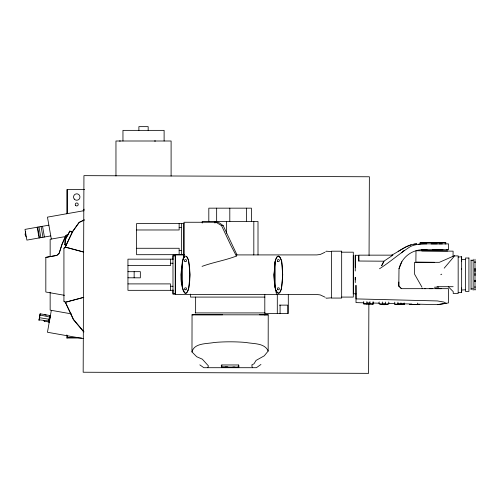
<?xml version="1.0" encoding="UTF-8"?>
<svg xmlns="http://www.w3.org/2000/svg" width="500" height="500" viewBox="0 0 500 500"><rect width="100%" height="100%" fill="white"/><g stroke="black" fill="none" stroke-linecap="round" stroke-linejoin="round"><path stroke-width="0.75" d="M171.1 176.044L171.106 141L115.962 141L115.962 176.044M356.019 293.875L353.3 293.669M458.169 292.362L461.644 292.631L461.656 268.569M475 289.769L475 289.344M475 286.844L475 286.45M475 280.725L475 281.631L475 281.031M475 274.931L475 275.681M475 274.713L475 273.219M475 271.875L475 270.494M475 270.356L475 268.369M475 262.262L475 261.588M475 287.331L475 287.875M355.275 279.85L355.281 277.25L355.262 282.594M355.269 270.981L355.262 255.244L358.738 255.344L358.75 261.025L383.931 261.194L392.9 255.15L358.731 255.15L358.75 261.025L358.738 255.344M461.656 269.456L461.644 256.769L458.169 257.038M465.475 289.806L461.644 290.038L461.65 287.981M368.875 303.919L368.6 373.35L83.169 372.231L83.938 175.65L369.369 176.769L369.062 255.556M382.431 302C380.531 305.194 387.2 305.306 385.419 302.038M353.3 255.719L353.3 293.869M252.5 367.706L251.788 365.906L252.144 365.462L251.881 364.837L253.988 363.806L256.075 360.406L264.244 355.844L268.163 351.056L268.231 314.831L192.05 314.794L191.975 351.944L196.681 356.725L202.312 359.169L208.431 365.906L207.725 367.706M461.65 261.419L461.644 259.363L465.475 259.594M363.731 301.531L363.706 304L366.887 304.037L366.919 301.569M366.894 303.931L369.9 303.831L369.925 301.606M366.894 303.969L373.062 304.113L373.119 301.644M388.606 302.069C391.506 305.613 376.3 305.538 379.244 301.962M394.756 302.144L394.731 304.363L397.919 304.4L397.944 302.181M404.131 302.913L404.119 304.231L401.106 304.337L404.094 304.475L397.919 304.331L400.931 304.194L400.944 302.875M416.419 304.519C394.4 304.144 433.113 304.8 414.712 304.356M453.05 256.281L453.106 251.169L416.006 250.738L415.875 262.113L434.419 262.331M238.85 367.094L238.881 365.581L238.425 364.963L221.85 364.963L221.262 365.594L221.494 367.081L238.85 367.094L237.669 367.094M373.062 304.113L373.038 302.55M398.85 282.05L398.8 286.062L399 268.756L401.881 261.681M66.381 245.2L64.981 244.825L65.225 239.788L69.887 231.069L72.231 232.081L78.981 222.5L84.4 219.906M64.981 244.825L65.188 239.631L69.887 231.069M221.7 367.088L221.85 364.963M183.975 254.913C181.681 267.013 178.031 282.312 185.113 293.175C186.875 293.675 187.381 291.375 188.062 290.294C190.319 282.675 190.037 274.519 189.525 266.663L188.281 259.681L186.806 256.788A1.481 1.481 0 0 0 184.363 256.788L183.106 259.106M275.675 289.806C283.825 305.163 283.469 260.863 281.012 259.594C280.644 258.05 278.931 254.819 277.125 256.788C273.531 262.006 275.188 268.831 273.969 274.7C273.925 281.413 275.138 287.969 276.556 294.488M44.431 321.188L49.25 322.081L49.119 319.262L50.35 315.631L49.763 315.6L48.762 320.931L48.625 322.062L49.244 322.094L50.388 315.606L40.156 313.8L39.025 320.219L40.156 313.8M184.363 256.788A12.369 12.369 0 0 0 182.362 261.644L181.206 274.7L182.362 287.762A12.369 12.369 0 0 0 184.363 292.613A1.481 1.481 0 0 0 186.806 292.613A12.369 12.369 0 0 0 188.806 287.762L189.963 274.7L188.806 261.644A12.369 12.369 0 0 0 186.806 256.788M275.125 261.644L273.969 274.7L275.125 287.762A12.369 12.369 0 0 0 277.125 292.613A1.481 1.481 0 0 0 279.569 292.613A12.369 12.369 0 0 0 281.562 287.762L282.725 274.7L281.562 261.644A12.369 12.369 0 0 0 279.569 256.788A1.481 1.481 0 0 0 277.125 256.788A12.369 12.369 0 0 0 275.125 261.644L275.125 287.762M51.325 310.338L47.456 332.262L83.375 338.6M191.975 351.944C194.225 342.781 206.912 343.988 214.169 342.494A37.475 7.15 0 0 1 246.05 342.488C253.306 343.956 264.788 342.831 268.163 351.056M25.706 231.681L25.081 234.438L26.062 236.906M399 268.688L400.306 264.688A24.719 24.719 0 0 1 422.569 249.713L448.531 249.719L448.531 243.888L431.087 243.888M49.85 316.931L50.388 315.606M45.825 257.387L56.887 255.406L59.181 253.238L62.181 243.856L65.888 235.662L68.331 234.256L65.875 235.562L61.988 244.425L59.094 253.363L56.806 255.387L45.825 257.387L45.825 292.019L64.494 295.306M83.969 331.863L73.587 319.513L65.388 302.269L63.925 301.175L63.925 248.238L65.394 247.113L72.231 232.081L70.156 231.388M83.369 251.962L65.138 247.075L73.025 230.987L79.306 222.331L84.162 220.019M444.194 268.181L454.581 255.9L458.169 255.9L458.169 293.5L453.225 293.5L453.225 291.644L448.275 286.7M66.981 338.025L67.4 337.606L78.631 337.606M325.85 251.556L326.244 251.2L331.531 251.556M401.488 252.806L404.281 250.306M63.925 248.238L65.394 247.113L83.688 252.05M379.5 268.762C390.306 261.856 399.875 253.263 410.613 246.431C419.081 242.681 428.444 244.15 437.4 243.888M260.95 364.462L256.381 367.706L203.837 367.706L199.838 364.869M324.956 252.262L320.238 254.481L316.812 254.913L236.231 254.913L236.412 256.05C225.275 260.387 213.3 262.225 202.056 266.375M441.725 274.156L440.781 274.7M391.688 255.15C399.781 251.15 407.144 244.206 416.625 243.9M398.188 251.394L406.3 246.706L411.081 244.812M454.581 255.606L439.369 262.331L414.569 262.331L414.569 274.156L421.981 287.194M83.375 297.444L65.362 302.275L63.925 301.175M83.775 297.369L65.362 302.275L73.35 319.613L83.75 331.925M84.138 210.669L47.456 217.138L51.319 239.062M48.875 225.175L25 229.387L26.888 240.106L50.763 235.894M65.844 236.5L50.15 239.269L50.15 256.4M418.606 244.288L420.112 244.037M437.456 304.65L446.219 303.294L443.731 302.038L437.394 300.938L356.019 298.906L355.969 285.287L356.019 302.619L363.775 302.806M413.837 244.181L416.85 243.9M331.531 297.844L326.244 298.2L325.844 297.844M264.438 314.913L268.231 314.831M421.812 250.956L447.619 250.956M191.962 314.875L194.425 314.794M421.506 249.769L427.069 249.719M127.969 271.7L140.338 271.65L140.338 277.838L127.969 277.787M233.319 367.587L232.75 367.587L234.894 367.587M119.425 141L120.375 141M398.8 286.038L401.431 288.669L448.531 288.669L448.531 302.931L437.469 304.65L418.069 304.169M259.556 314.775L265.056 314.781M225.269 367.088L227.512 367.088M234.981 367.094L232.825 367.094M154.462 141L155.588 141M84.625 189.606L66.85 189.606L66.85 213.819M183.975 223.494L136.6 223.544L136.6 254.706L183.975 254.662M216.012 222.256L221.544 225.625L223.194 225.625L237 254.913M179.144 227.625L181.619 227.625M136.6 229.975L179.144 229.975L179.144 223.544M420.387 242.656L444.45 242.65M419.938 242.656L421.925 242.656M422.9 242.656L445.938 242.65L444.825 242.656M419.894 243.888L426.856 243.888M438.85 243.888L442.388 243.888M445.006 243.888L445.944 243.888M136.6 248.275L179.144 248.275L179.144 254.706M432.319 249.719L442.925 249.719M179.144 250.625L181.619 250.625M341.669 252.181L353.3 252.181L353.3 297.081L341.669 297.081M184.531 254.913L175.444 254.913L175.444 294.488L316.812 294.488L320.238 294.919L324.956 297.137M175.444 255.156L172.963 255.156L172.963 259.544M175.469 255.9L172.987 255.9L172.987 293.5L175.469 293.5M172.987 259.163L127.944 259.163L127.944 290.331L172.987 290.331M471.062 260.475L473.15 260.475M170.512 263.244L172.987 263.244M127.969 265.594L170.512 265.594L170.512 259.163M127.969 283.9L170.512 283.9L170.512 290.331M170.512 286.25L172.987 286.25M436.994 286.7L453.144 286.7M434.425 287.194L438.744 287.194M424.481 288.669L425.756 288.669M429.263 288.669L432.275 288.669M435.75 288.669L441.138 288.669M471.062 288.906L473.15 288.906M175.444 294.244L172.963 294.244L172.963 289.906M264.919 297.087L190.525 297.087L190.525 294.119M279.469 305.125L287.725 305.125L287.725 313.538M195.144 312.919L265.15 312.919M81.475 338.025L66.85 338.025L66.85 334.9M225.294 367.581L227.506 367.581L226.856 367.581M446.419 249.719L447.65 249.725M422.044 288.669L422.394 288.669M222.656 314.775L195.106 314.775M221.494 367.081L228.062 367.094M363.706 303.762L366.894 303.8M369.9 303.831L373.006 304.031M379.219 303.944L382.406 303.981M385.394 304.012L388.581 304.05M394.731 304.125L397.919 304.163M400.931 304.194L404.119 304.231M366.875 302.887L369.981 302.962M373.081 303.044L379.288 303.2M382.388 303.275L385.494 303.35M388.594 303.431L394.806 303.587M397.9 303.663L411.863 304.012M39.1 319.819L48.762 320.931M39.475 317.7L49.119 319.262M71.35 313.869L50.15 310.131L50.15 292.225M39.956 314.981L49.513 317.006M64.869 244.713L66.263 245.087M44.844 314.812L46.325 315.212M43.344 320.631L44.725 321.225M223.194 225.625L218.438 222.256L183.975 222.256L183.975 257.387M398.875 286L401.406 288.669M236.412 256.05L230.931 245.562L221.544 225.625M42.538 226.294L44.431 237.013M41.075 226.55L42.969 237.269M38.988 226.919L40.875 237.638M37.65 227.156L39.538 237.875M37.181 227.237L39.069 237.956M417.594 303.075L417.775 304.4M238.425 364.963L238.644 367.088M355.262 255.244L355.275 267.35M461.644 256.769L461.65 259.169M461.644 292.631L461.637 290.231M475 269.231L475 268.988M475 262.094L475 262.581M475 280.163L475 280.931M475 290.038L475 259.231M473.15 259.231L473.15 290.144M471.062 259.906L471.062 289.538M288.3 294.488L288.3 313.538L264.806 313.538L264.806 294.488M280.081 305.125L280.081 313.538M277.3 294.488L277.3 313.538M258.006 254.981L258.006 221.519L202.213 221.519L202.213 223.075M253.819 221.519L253.819 254.981M251.406 221.519L251.406 208.162L208.812 208.162L208.812 221.519M246.619 208.162L246.619 221.519M229.806 208.162L229.806 221.519M226.469 221.519L226.469 233.188M216.656 208.162L216.656 221.519M214.963 221.519L214.963 223.075M195.637 297.087L195.637 312.919M183.85 223.494L183.85 254.662M182.362 261.644L182.362 287.762M181.619 223.494L181.619 254.706M175.219 255.9L175.219 293.5M164.112 141L164.112 130.363L122.956 130.363L122.956 141M148.169 130.363L148.169 126.65L138.887 126.65L138.887 130.363M134.15 271.65L134.15 277.838M67.4 189.606L67.4 213.631M67.4 336.062L67.4 337.606M84.2 209.175A9.906 9.906 0 0 1 83.125 210.787M65.731 239.581A3.713 3.713 0 0 1 67.925 235.025M382.794 263.444L381.625 265.806L383.931 261.194L382.794 263.444M238.519 367.575L221.625 367.587L238.519 367.575M341.669 251.194L331.531 251.194L331.531 298.062L341.669 298.062L341.669 251.194M468.925 258.012L465.475 258.012L465.475 291.388L468.925 291.388L468.925 258.012M74.269 199.081A3.219 3.219 0 0 0 79.763 198.144A3.219 3.219 0 0 0 76.206 193.856A3.219 3.219 0 0 0 74.269 199.081M75.6 205.394A1.481 1.481 0 0 0 78.138 204.963A1.481 1.481 0 0 0 76.494 202.987A1.481 1.481 0 0 0 75.6 205.394M277.825 289.7A1.037 1.037 0 0 0 279.387 288.8A1.037 1.037 0 0 0 277.825 287.9A1.037 1.037 0 0 0 277.825 289.7M277.55 261.269A1.037 1.037 0 0 0 279.325 260.956A1.037 1.037 0 0 0 278.163 259.575A1.037 1.037 0 0 0 277.55 261.269M185.062 289.7A1.037 1.037 0 0 0 186.625 288.8A1.037 1.037 0 0 0 185.062 287.9A1.037 1.037 0 0 0 185.062 289.7M184.788 261.269A1.037 1.037 0 0 0 186.562 260.956A1.037 1.037 0 0 0 185.406 259.575A1.037 1.037 0 0 0 184.788 261.269"/></g></svg>
